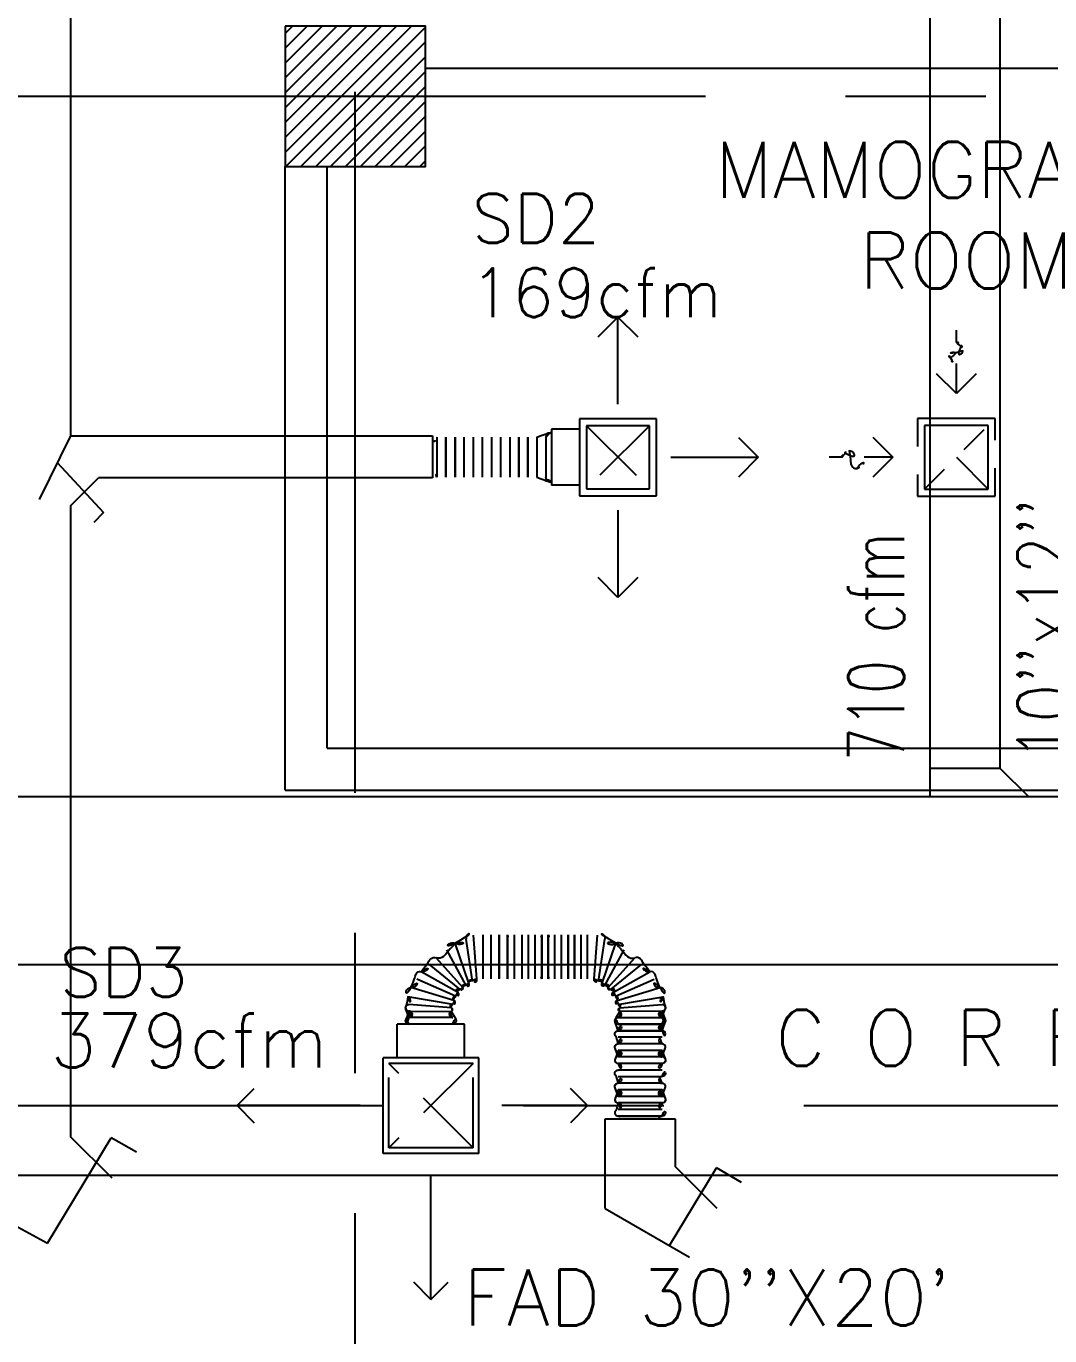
# Model space of a CAD drawing. Extents: x 417866230.2 to 417866327.8, y 43498045.5 to 43498135.4.
# Drawn here: x 417866255.023 to 417866258.674, y 43498110.301 to 43498114.972 of the extents above; entities that cross this region are included whole.
import ezdxf
from ezdxf.enums import TextEntityAlignment as Align

# ---------------------------------------------------------------- set-up
doc = ezdxf.new("R2010")
doc.units = 0
doc.header["$MEASUREMENT"] = 0
doc.linetypes.add('CENTERX2', pattern=[4, 2.5, -0.5, 0.5, -0.5])
doc.linetypes.add('HIDDEN', pattern=[0.375, 0.25, -0.125])
doc.layers.get('0').update_dxf_attribs({"linetype": 'CONTINUOUS'})
for name, color, linetype in [('AXES', 11, 'CENTERX2'), ('COL', 9, 'CONTINUOUS'), ('DUCT', 6, 'CONTINUOUS'), ('EXDUCT', 10, 'CONTINUOUS'), ('HAT', 12, 'CONTINUOUS'), ('M-AC-FLEX', 3, 'CONTINUOUS'), ('M-EGU.', 2, 'CONTINUOUS'), ('RM-NAME', 9, 'CONTINUOUS'), ('SCD', 2, 'CONTINUOUS'), ('WALL', 4, 'CONTINUOUS')]:
    doc.layers.add(name, color=color, linetype=linetype)
doc.styles.add('ROMANS', font='ROMANS.shx', dxfattribs={"width": 0.6})

# ---------------------------------------------------------------- blocks, each defined once
blk = doc.blocks.new('RM1')
at = {"layer": 'RM-NAME', "style": 'ROMANS'}
for tag, p in [('ROOMNAME1', (0, 323.8)), ('ROOMNAME2', (0, 0))]:
    blk.add_attdef(tag, text='', height=200, dxfattribs=at).set_placement(p, align=Align.MIDDLE)
blk = doc.blocks.new('*X87')
at = {"color": 0}
for p, q in [((38539.2, 62351), (38989.2, 62801)), ((38539.2, 62404.1), (38936.1, 62801)), ((38539.2, 62457.1), (38883.1, 62801)), ((38539.2, 62510.1), (38830.1, 62801)), ((38539.2, 62563.2), (38777, 62801)), ((38539.2, 62616.2), (38724, 62801)), ((38539.2, 62669.2), (38671, 62801)), ((38539.2, 62722.3), (38617.9, 62801)), ((38539.2, 62775.3), (38564.9, 62801)), ((38542.2, 62301), (39039.2, 62798)), ((38595.2, 62301), (39039.2, 62745)), ((38648.3, 62301), (39039.2, 62691.9)), ((38701.3, 62301), (39039.2, 62638.9)), ((38754.3, 62301), (39039.2, 62585.9)), ((38807.4, 62301), (39039.2, 62532.8)), ((38860.4, 62301), (39039.2, 62479.8)), ((38913.4, 62301), (39039.2, 62426.8)), ((38966.5, 62301), (39039.2, 62373.7)), ((39019.5, 62301), (39039.2, 62320.7))]:
    blk.add_line(p, q, dxfattribs=at)
blk = doc.blocks.new('COL50')
at = {"layer": 'COL'}
blk.add_lwpolyline([(-250, 250), (-250, -250), (250, -250), (250, 250)], close=True, dxfattribs=at)
blk = doc.blocks.new('9RCD')
at = {"color": 2}
blk.add_line((0, 407), (0, 450), dxfattribs=at)
at = {"layer": 'M-EGU.'}
for p, q in [((0, 225), (0, 331.9)), ((0, 225), (-70.7, 295.7)), ((70.7, 295.7), (0, 225)), ((112.5, 112.5), (-112.5, 112.5)), ((-112.5, 112.5), (-112.5, -112.5)), ((112.5, -112.5), (112.5, 112.5)), ((-295.7, 70.7), (-225, 0)), ((-225, 0), (-326.1, 0)), ((-225, 0), (-295.7, -70.7)), ((-112.5, -112.5), (112.5, -112.5))]:
    blk.add_line(p, q, dxfattribs=at)
at = {"layer": 'M-EGU.', "linetype": 'HIDDEN'}
for p, q in [((137.5, 137.5), (-137.5, 137.5)), ((-137.5, 137.5), (-137.5, -137.5)), ((-112.5, -112.5), (112.5, 112.5)), ((137.5, -137.5), (137.5, 137.5)), ((-137.5, -137.5), (137.5, -137.5))]:
    blk.add_line(p, q, dxfattribs=at)
at = {"layer": 'M-EGU.', "color": 2}
blk.add_line((-405.7, 0), (-450, 0), dxfattribs=at)
blk.add_lwpolyline([(0, 407, -0.187862), (18.4, 395.6, -0.202645), (23.4, 376.1, -0.616915), (-1.7, 368, 0.668708), (-25.3, 358.4, 0.194285), (-18.2, 340.4, 0.186051), (0, 331.9)], format="xyb", dxfattribs=at)
at = {"layer": 'M-EGU.'}
blk.add_lwpolyline([(-405.7, 0, -0.1324), (-394.5, 16.1, -0.15664), (-379.1, 22.4, -0.736612), (-366.5, -9, 0.774232), (-352.6, -39.4, 0.203349), (-331.5, -25.7, 0.193808), (-326.1, 0)], format="xyb", dxfattribs=at)

msp = doc.modelspace()

# ---------------------------------------------------------------- linework, layer by layer
at = {"layer": 'AXES'}
for p, q in [((417866256.1969, 43498056.2378), (417866256.1969, 43498134.7153)), ((417866230.9454, 43498114.7221), (417866300.0369, 43498114.7221)), ((417866241.7969, 43498111.1221), (417866300.0369, 43498111.1221))]:
    msp.add_line(p, q, dxfattribs=at)
at = {"layer": 'DUCT'}
for p, q in [((417866255.1819, 43498115.7526), (417866255.1819, 43498113.511)), ((417866255.1814, 43498113.511), (417866255.069, 43498113.2837)), ((417866255.1814, 43498113.511), (417866256.4718, 43498113.511)), ((417866256.4718, 43498113.511), (417866256.4718, 43498113.361)), ((417866255.1342, 43498113.4156), (417866255.2995, 43498113.2377)), ((417866255.1814, 43498113.261), (417866255.2814, 43498113.361)), ((417866256.4718, 43498113.361), (417866255.2814, 43498113.361)), ((417866255.1819, 43498113.2615), (417866255.1819, 43498111.0108)), ((417866255.2995, 43498113.2377), (417866255.2642, 43498113.2013)), ((417866257.0875, 43498110.7553), (417866257.0875, 43498111.0747)), ((417866257.0875, 43498111.0747), (417866257.3375, 43498111.0747)), ((417866257.3375, 43498111.0747), (417866257.3375, 43498110.9053)), ((417866255.0996, 43498110.6316), (417866255.3265, 43498111.0076)), ((417866255.3295, 43498110.8632), (417866255.1819, 43498111.0108)), ((417866255.4167, 43498110.9555), (417866255.3265, 43498111.0076)), ((417866257.3173, 43498110.6226), (417866257.4846, 43498110.8997)), ((417866257.4875, 43498110.7553), (417866257.3375, 43498110.9053)), ((417866257.5748, 43498110.8476), (417866257.4846, 43498110.8997)), ((417866259.5212, 43498110.8727), (417866252.0161, 43498110.8727)), ((417866254.6819, 43498110.857), (417866255.0996, 43498110.6316)), ((417866257.0875, 43498110.7553), (417866257.3886, 43498110.5815))]:
    msp.add_line(p, q, dxfattribs=at)
at = {"layer": 'EXDUCT', "linetype": 'Continuous'}
for p, q in [((417866258.2457, 43498119.0751), (417866258.2457, 43498112.225)), ((417866258.4957, 43498119.0751), (417866258.4957, 43498112.325)), ((417866258.2457, 43498112.325), (417866258.4957, 43498112.325)), ((417866258.4957, 43498112.325), (417866258.5978, 43498112.225)), ((417866251.3296, 43498112.225), (417866261.4971, 43498112.225)), ((417866251.3296, 43498111.625), (417866259.0189, 43498111.625))]:
    msp.add_line(p, q, dxfattribs=at)
at = {"layer": 'M-AC-FLEX', "color": 11}
for p, q in [((417866256.488, 43498113.5063), (417866256.488, 43498113.3632)), ((417866256.488, 43498113.5063), (417866256.488, 43498113.3632)), ((417866256.52, 43498113.5063), (417866256.52, 43498113.3632)), ((417866256.52, 43498113.5063), (417866256.52, 43498113.3632)), ((417866256.52, 43498113.363), (417866256.52, 43498113.506)), ((417866256.52, 43498113.363), (417866256.52, 43498113.506)), ((417866256.5526, 43498113.5063), (417866256.5526, 43498113.3632)), ((417866256.5526, 43498113.5063), (417866256.5526, 43498113.3632)), ((417866256.5526, 43498113.363), (417866256.5526, 43498113.506)), ((417866256.5526, 43498113.363), (417866256.5526, 43498113.506)), ((417866256.5846, 43498113.5063), (417866256.5846, 43498113.3632)), ((417866256.5846, 43498113.5063), (417866256.5846, 43498113.3632)), ((417866256.6172, 43498113.5063), (417866256.6172, 43498113.3632)), ((417866256.6172, 43498113.5063), (417866256.6172, 43498113.3632)), ((417866256.6498, 43498113.5063), (417866256.6498, 43498113.3632)), ((417866256.6498, 43498113.5063), (417866256.6498, 43498113.3632)), ((417866256.6824, 43498113.5063), (417866256.6824, 43498113.3632)), ((417866256.6824, 43498113.5063), (417866256.6824, 43498113.3632)), ((417866256.715, 43498113.5063), (417866256.715, 43498113.3632)), ((417866256.715, 43498113.5063), (417866256.715, 43498113.3632)), ((417866256.7475, 43498113.5063), (417866256.7475, 43498113.3632)), ((417866256.7475, 43498113.5063), (417866256.7475, 43498113.3632)), ((417866256.7796, 43498113.5063), (417866256.7796, 43498113.3632)), ((417866256.7796, 43498113.5063), (417866256.7796, 43498113.3632)), ((417866256.7796, 43498113.363), (417866256.7796, 43498113.506)), ((417866256.7796, 43498113.363), (417866256.7796, 43498113.506)), ((417866256.8121, 43498113.5063), (417866256.8121, 43498113.3632)), ((417866256.8121, 43498113.5063), (417866256.8121, 43498113.3632)), ((417866256.8121, 43498113.363), (417866256.8121, 43498113.506)), ((417866256.8121, 43498113.363), (417866256.8121, 43498113.506)), ((417866256.8442, 43498113.5063), (417866256.8442, 43498113.3632)), ((417866256.8442, 43498113.5063), (417866256.8442, 43498113.3632)), ((417866256.8768, 43498113.5063), (417866256.8768, 43498113.3632)), ((417866256.8768, 43498113.5063), (417866256.8768, 43498113.3632)), ((417866256.6017, 43498111.5589), (417866256.5533, 43498111.7015)), ((417866256.6145, 43498111.5661), (417866256.5925, 43498111.716)), ((417866256.6301, 43498111.5738), (417866256.6181, 43498111.73)), ((417866256.6535, 43498111.5738), (417866256.6535, 43498111.7308)), ((417866256.682, 43498111.5738), (417866256.682, 43498111.7308)), ((417866256.7102, 43498111.731), (417866256.7102, 43498111.574)), ((417866256.7102, 43498111.731), (417866256.7102, 43498111.574)), ((417866256.7102, 43498111.5738), (417866256.7102, 43498111.7308)), ((417866256.7102, 43498111.5738), (417866256.7102, 43498111.7308)), ((417866256.7102, 43498111.5738), (417866256.7102, 43498111.7308)), ((417866256.7393, 43498111.731), (417866256.7393, 43498111.574)), ((417866256.7393, 43498111.731), (417866256.7393, 43498111.574)), ((417866256.7393, 43498111.5738), (417866256.7393, 43498111.7308)), ((417866256.7393, 43498111.5738), (417866256.7393, 43498111.7308)), ((417866256.765, 43498111.5738), (417866256.765, 43498111.7308)), ((417866256.765, 43498111.5738), (417866256.765, 43498111.7308)), ((417866256.7918, 43498111.5738), (417866256.7918, 43498111.7308)), ((417866256.7918, 43498111.5738), (417866256.7918, 43498111.7308)), ((417866256.8152, 43498111.5738), (417866256.8152, 43498111.7308)), ((417866256.8152, 43498111.5738), (417866256.8152, 43498111.7308)), ((417866256.8387, 43498111.5738), (417866256.8387, 43498111.7308)), ((417866256.8387, 43498111.5738), (417866256.8387, 43498111.7308)), ((417866256.8622, 43498111.731), (417866256.8622, 43498111.574)), ((417866256.8622, 43498111.731), (417866256.8622, 43498111.574)), ((417866256.8622, 43498111.5738), (417866256.8622, 43498111.7308)), ((417866256.8622, 43498111.5738), (417866256.8622, 43498111.7308)), ((417866256.8852, 43498111.731), (417866256.8852, 43498111.574)), ((417866256.8852, 43498111.731), (417866256.8852, 43498111.574)), ((417866256.8852, 43498111.5738), (417866256.8852, 43498111.7308)), ((417866256.8852, 43498111.5738), (417866256.8852, 43498111.7308)), ((417866256.9087, 43498111.5738), (417866256.9087, 43498111.7308)), ((417866256.9087, 43498111.5738), (417866256.9087, 43498111.7308)), ((417866256.9321, 43498111.5738), (417866256.9321, 43498111.7308)), ((417866256.9321, 43498111.5738), (417866256.9321, 43498111.7308)), ((417866256.9556, 43498111.731), (417866256.9556, 43498111.574)), ((417866256.9556, 43498111.5738), (417866256.9556, 43498111.7308)), ((417866256.9787, 43498111.731), (417866256.9787, 43498111.574)), ((417866256.9787, 43498111.5738), (417866256.9787, 43498111.7308)), ((417866257.0021, 43498111.5738), (417866257.0021, 43498111.7308)), ((417866257.0256, 43498111.5738), (417866257.0256, 43498111.7308)), ((417866257.0491, 43498111.5738), (417866257.061, 43498111.73)), ((417866257.0646, 43498111.5661), (417866257.0866, 43498111.716)), ((417866257.0774, 43498111.5589), (417866257.1258, 43498111.7015)), ((417866256.5806, 43498111.5428), (417866256.4856, 43498111.6486)), ((417866256.5924, 43498111.5509), (417866256.523, 43498111.6773)), ((417866257.0868, 43498111.5509), (417866257.1561, 43498111.6773)), ((417866257.0985, 43498111.5428), (417866257.1935, 43498111.6486)), ((417866256.5611, 43498111.5272), (417866256.4315, 43498111.5993)), ((417866256.5694, 43498111.537), (417866256.4615, 43498111.6251)), ((417866257.1097, 43498111.537), (417866257.2176, 43498111.6251)), ((417866257.118, 43498111.5272), (417866257.2476, 43498111.5993)), ((417866256.5539, 43498111.512), (417866256.4161, 43498111.5727)), ((417866257.1252, 43498111.512), (417866257.2631, 43498111.5727)), ((417866256.5455, 43498111.4828), (417866256.3842, 43498111.5098)), ((417866256.5486, 43498111.4974), (417866256.3955, 43498111.5432)), ((417866257.1306, 43498111.4974), (417866257.2836, 43498111.5432)), ((417866257.1336, 43498111.4828), (417866257.2949, 43498111.5098)), ((417866256.5406, 43498111.4704), (417866256.3881, 43498111.4829)), ((417866256.3881, 43498111.4594), (417866256.5385, 43498111.4573)), ((417866257.1386, 43498111.4704), (417866257.291, 43498111.4829)), ((417866257.291, 43498111.4594), (417866257.1406, 43498111.4573)), ((417866256.5451, 43498111.4359), (417866256.3881, 43498111.4359)), ((417866257.134, 43498111.4359), (417866257.291, 43498111.4359)), ((417866257.134, 43498111.4125), (417866257.291, 43498111.4125)), ((417866257.291, 43498111.4125), (417866257.134, 43498111.4125)), ((417866257.291, 43498111.389), (417866257.134, 43498111.389)), ((417866257.134, 43498111.389), (417866257.291, 43498111.389)), ((417866257.2912, 43498111.366), (417866257.1342, 43498111.366)), ((417866257.2912, 43498111.3425), (417866257.1342, 43498111.3425)), ((417866257.2912, 43498111.319), (417866257.1342, 43498111.319)), ((417866257.2912, 43498111.319), (417866257.1342, 43498111.319)), ((417866257.2912, 43498111.319), (417866257.1342, 43498111.319)), ((417866257.2912, 43498111.319), (417866257.1342, 43498111.319)), ((417866257.2912, 43498111.319), (417866257.1342, 43498111.319)), ((417866257.2912, 43498111.319), (417866257.1342, 43498111.319)), ((417866257.2912, 43498111.319), (417866257.1342, 43498111.319)), ((417866257.2912, 43498111.319), (417866257.1342, 43498111.319)), ((417866257.2912, 43498111.2956), (417866257.1342, 43498111.2956)), ((417866257.2912, 43498111.2956), (417866257.1342, 43498111.2956)), ((417866257.2912, 43498111.2956), (417866257.1342, 43498111.2956)), ((417866257.2912, 43498111.2956), (417866257.1342, 43498111.2956)), ((417866257.2912, 43498111.2956), (417866257.1342, 43498111.2956)), ((417866257.2912, 43498111.2956), (417866257.1342, 43498111.2956)), ((417866257.2912, 43498111.2956), (417866257.1342, 43498111.2956)), ((417866257.2912, 43498111.2956), (417866257.1342, 43498111.2956)), ((417866257.2912, 43498111.2721), (417866257.1342, 43498111.2721)), ((417866257.134, 43498111.2256), (417866257.291, 43498111.2256)), ((417866257.2912, 43498111.2487), (417866257.1342, 43498111.2487)), ((417866257.2912, 43498111.2017), (417866257.1342, 43498111.2017)), ((417866257.2912, 43498111.1783), (417866257.1342, 43498111.1783)), ((417866257.2912, 43498111.1783), (417866257.1342, 43498111.1783)), ((417866257.2912, 43498111.1783), (417866257.1342, 43498111.1783)), ((417866257.2912, 43498111.1783), (417866257.1342, 43498111.1783)), ((417866257.2912, 43498111.1783), (417866257.1342, 43498111.1783)), ((417866257.2912, 43498111.1783), (417866257.1342, 43498111.1783)), ((417866257.2912, 43498111.1783), (417866257.1342, 43498111.1783)), ((417866257.2912, 43498111.1783), (417866257.1342, 43498111.1783)), ((417866257.2912, 43498111.1548), (417866257.1342, 43498111.1548)), ((417866257.2912, 43498111.1548), (417866257.1342, 43498111.1548)), ((417866257.2912, 43498111.1548), (417866257.1342, 43498111.1548)), ((417866257.2912, 43498111.1548), (417866257.1342, 43498111.1548)), ((417866257.2912, 43498111.1548), (417866257.1342, 43498111.1548)), ((417866257.2912, 43498111.1548), (417866257.1342, 43498111.1548)), ((417866257.2912, 43498111.1548), (417866257.1342, 43498111.1548)), ((417866257.2912, 43498111.1548), (417866257.1342, 43498111.1548)), ((417866257.2912, 43498111.1313), (417866257.1342, 43498111.1313)), ((417866257.291, 43498111.0848), (417866257.134, 43498111.0848)), ((417866257.134, 43498111.0848), (417866257.291, 43498111.0848)), ((417866257.2912, 43498111.1079), (417866257.1342, 43498111.1079))]:
    msp.add_line(p, q, dxfattribs=at)
at = {"layer": 'M-AC-FLEX'}
for points in [[(417866256.52, 43498113.5057, -0.00451), (417866256.52, 43498113.506, 1.018005), (417866256.488, 43498113.506)], [(417866256.488, 43498113.5057, 0.00451), (417866256.488, 43498113.506, -1.018005), (417866256.52, 43498113.506)], [(417866256.5526, 43498113.5057, 0.00451), (417866256.5526, 43498113.506, -1.018005), (417866256.5846, 43498113.506)], [(417866256.5846, 43498113.5057, -0.00451), (417866256.5846, 43498113.506, 1.018005), (417866256.5526, 43498113.506)], [(417866256.5846, 43498113.5063, 1), (417866256.6172, 43498113.5063, -1), (417866256.6498, 43498113.5063)], [(417866256.6498, 43498113.5063, 1), (417866256.6172, 43498113.5063)], [(417866256.6172, 43498113.5063, -1), (417866256.6498, 43498113.5063)], [(417866256.6824, 43498113.5063, -1), (417866256.6498, 43498113.5063, 1), (417866256.6172, 43498113.5063)], [(417866256.6498, 43498113.5063, 1), (417866256.6824, 43498113.5063, -1), (417866256.715, 43498113.5063)], [(417866256.6824, 43498113.5063, -1), (417866256.715, 43498113.5063)], [(417866256.7475, 43498113.5063, -1), (417866256.715, 43498113.5063, 1), (417866256.6824, 43498113.5063)], [(417866256.715, 43498113.5063, 1), (417866256.6824, 43498113.5063)], [(417866256.7796, 43498113.5057, -0.00451), (417866256.7796, 43498113.506, 1.018005), (417866256.7475, 43498113.506)], [(417866256.7475, 43498113.5057, 0.00451), (417866256.7475, 43498113.506, -1.018005), (417866256.7796, 43498113.506)], [(417866256.8121, 43498113.5057, 0.00451), (417866256.8121, 43498113.506, -1.018005), (417866256.8442, 43498113.506)], [(417866256.8442, 43498113.5057, -0.00451), (417866256.8442, 43498113.506, 1.018005), (417866256.8121, 43498113.506)], [(417866256.8442, 43498113.5063, 1), (417866256.8768, 43498113.5063, -0.474677), (417866256.8963, 43498113.5223, -0.474677)], [(417866256.8963, 43498113.5223, 0.474677), (417866256.8768, 43498113.5063)], [(417866256.8768, 43498113.5063, -0.474677), (417866256.8963, 43498113.5223, -0.474677)], [(417866256.4718, 43498113.49, 0.412131), (417866256.488, 43498113.5063)], [(417866256.5526, 43498113.5063, -1), (417866256.52, 43498113.5063, 0.004383), (417866256.52, 43498113.5066, 0.004383)], [(417866256.52, 43498113.5063, 1), (417866256.5526, 43498113.5063)], [(417866256.5526, 43498113.5063, -1), (417866256.52, 43498113.5063)], [(417866256.6172, 43498113.5063, -1), (417866256.5846, 43498113.5063)], [(417866256.6498, 43498113.5063, 1), (417866256.6824, 43498113.5063)], [(417866256.6824, 43498113.5063, -1), (417866256.6498, 43498113.5063)], [(417866256.715, 43498113.5063, 1), (417866256.7475, 43498113.5063)], [(417866256.7796, 43498113.5063, 1), (417866256.8121, 43498113.5063, -0.004383), (417866256.8121, 43498113.5066, -0.004383)], [(417866256.8121, 43498113.5063, -1), (417866256.7796, 43498113.5063)], [(417866256.7796, 43498113.5063, 1), (417866256.8121, 43498113.5063)], [(417866256.8768, 43498113.5063, -1), (417866256.8442, 43498113.5063)], [(417866256.488, 43498113.3632, 0.412131), (417866256.4718, 43498113.3795, 0.412131)], [(417866256.5526, 43498113.3631, 1), (417866256.52, 43498113.3631, -0.004383), (417866256.52, 43498113.3628, -0.004383)], [(417866256.5846, 43498113.3632, -1), (417866256.6172, 43498113.3632, 1), (417866256.6498, 43498113.3632)], [(417866256.6824, 43498113.3632, 1), (417866256.6498, 43498113.3632, -1), (417866256.6172, 43498113.3632)], [(417866256.6498, 43498113.3632, -1), (417866256.6824, 43498113.3632, 1), (417866256.715, 43498113.3632)], [(417866256.7475, 43498113.3632, 1), (417866256.715, 43498113.3632, -1), (417866256.6824, 43498113.3632)], [(417866256.7796, 43498113.3631, -1), (417866256.8121, 43498113.3631, 0.004383), (417866256.8122, 43498113.3628, 0.004383)], [(417866256.8442, 43498113.3632, -1), (417866256.8768, 43498113.3632, 0.474677), (417866256.8963, 43498113.3473, 0.474677)], [(417866256.488, 43498113.3632, -0.00451), (417866256.488, 43498113.363, 0.008922), (417866256.488, 43498113.3624)], [(417866256.52, 43498113.3632, -0.999838), (417866256.488, 43498113.3627)], [(417866256.488, 43498113.3632, 0.999838), (417866256.52, 43498113.3627)], [(417866256.488, 43498113.3632, 0.999838), (417866256.52, 43498113.3627)], [(417866256.52, 43498113.3632, -0.999838), (417866256.488, 43498113.3627)], [(417866256.488, 43498113.3627, -0.004461), (417866256.488, 43498113.363)], [(417866256.488, 43498113.3627, -0.004461), (417866256.488, 43498113.363)], [(417866256.488, 43498113.363, 0.008922), (417866256.488, 43498113.3624)], [(417866256.52, 43498113.3632, 0.00451), (417866256.52, 43498113.363, -0.008922), (417866256.52, 43498113.3624)], [(417866256.52, 43498113.3627, 0.004461), (417866256.52, 43498113.363)], [(417866256.52, 43498113.363, -0.008922), (417866256.52, 43498113.3624)], [(417866256.52, 43498113.3627, 0.004461), (417866256.52, 43498113.363)], [(417866256.5846, 43498113.3632, -0.999838), (417866256.5526, 43498113.3627)], [(417866256.5526, 43498113.3632, -0.00451), (417866256.5526, 43498113.363, 0.008922), (417866256.5526, 43498113.3624)], [(417866256.5846, 43498113.3632, -0.999838), (417866256.5526, 43498113.3627)], [(417866256.5526, 43498113.3632, 0.999838), (417866256.5846, 43498113.3627)], [(417866256.5526, 43498113.3627, -0.004461), (417866256.5526, 43498113.363)], [(417866256.5526, 43498113.363, 0.008922), (417866256.5526, 43498113.3624)], [(417866256.5526, 43498113.3627, -0.004461), (417866256.5526, 43498113.363)], [(417866256.5846, 43498113.3632, 0.00451), (417866256.5846, 43498113.363, -0.008922), (417866256.5846, 43498113.3624)], [(417866256.5846, 43498113.3627, 0.004461), (417866256.5846, 43498113.363)], [(417866256.5846, 43498113.3627, 0.004461), (417866256.5846, 43498113.363)], [(417866256.5846, 43498113.363, -0.008922), (417866256.5846, 43498113.3624)], [(417866256.7475, 43498113.3632, -0.00451), (417866256.7475, 43498113.363, 0.008922), (417866256.7475, 43498113.3624)], [(417866256.7475, 43498113.3632, 0.999838), (417866256.7796, 43498113.3627)], [(417866256.7475, 43498113.3632, 0.999838), (417866256.7796, 43498113.3627)], [(417866256.7796, 43498113.3632, -0.999838), (417866256.7475, 43498113.3627)], [(417866256.7475, 43498113.3627, -0.004461), (417866256.7475, 43498113.363)], [(417866256.7475, 43498113.3627, -0.004461), (417866256.7475, 43498113.363)], [(417866256.7475, 43498113.363, 0.008922), (417866256.7475, 43498113.3624)], [(417866256.7796, 43498113.3632, 0.00451), (417866256.7796, 43498113.363, -0.008922), (417866256.7796, 43498113.3624)], [(417866256.7796, 43498113.3627, 0.004461), (417866256.7796, 43498113.363)], [(417866256.7796, 43498113.363, -0.008922), (417866256.7796, 43498113.3624)], [(417866256.7796, 43498113.3627, 0.004461), (417866256.7796, 43498113.363)], [(417866256.8121, 43498113.3632, 0.999838), (417866256.8442, 43498113.3627)], [(417866256.8442, 43498113.3632, -0.999838), (417866256.8121, 43498113.3627)], [(417866256.8121, 43498113.3632, -0.00451), (417866256.8121, 43498113.363, 0.008922), (417866256.8121, 43498113.3624)], [(417866256.8442, 43498113.3632, -0.999838), (417866256.8121, 43498113.3627)], [(417866256.8121, 43498113.3632, 0.999838), (417866256.8442, 43498113.3627)], [(417866256.8121, 43498113.3627, -0.004461), (417866256.8121, 43498113.363)], [(417866256.8121, 43498113.363, 0.008922), (417866256.8121, 43498113.3624)], [(417866256.8121, 43498113.3627, -0.004461), (417866256.8121, 43498113.363)], [(417866256.8442, 43498113.3632, 0.00451), (417866256.8442, 43498113.363, -0.008922), (417866256.8442, 43498113.3624)], [(417866256.8442, 43498113.3627, 0.004461), (417866256.8442, 43498113.363)], [(417866256.8442, 43498113.3627, 0.004461), (417866256.8442, 43498113.363)], [(417866256.8442, 43498113.363, -0.008922), (417866256.8442, 43498113.3624)], [(417866256.8963, 43498113.3473, -0.474677), (417866256.8768, 43498113.3632)], [(417866256.6181, 43498111.73, 0.661578), (417866256.6535, 43498111.7308, -0.825107), (417866256.682, 43498111.7308)], [(417866256.7102, 43498111.7308, -0.830724), (417866256.682, 43498111.7308, 0.825107), (417866256.6535, 43498111.7308)], [(417866256.7393, 43498111.7308, 0.791382), (417866256.7102, 43498111.7312)], [(417866256.7102, 43498111.7308, -0.791382), (417866256.7393, 43498111.7312)], [(417866256.7102, 43498111.7308, -0.791382), (417866256.7393, 43498111.7312)], [(417866256.7393, 43498111.7308, 0.791382), (417866256.7102, 43498111.7312)], [(417866256.7393, 43498111.7308, 0.913932), (417866256.765, 43498111.7308, -0.876112), (417866256.7918, 43498111.7308)], [(417866256.7918, 43498111.7308, 0.876127), (417866256.765, 43498111.7308)], [(417866256.7918, 43498111.7308, 1), (417866256.8152, 43498111.7308, -1), (417866256.8387, 43498111.7308)], [(417866256.8622, 43498111.7308, -1), (417866256.8387, 43498111.7308, 1), (417866256.8152, 43498111.7308)], [(417866256.8622, 43498111.7308, -0.999838), (417866256.8852, 43498111.7312)], [(417866256.8852, 43498111.7308, 0.999838), (417866256.8622, 43498111.7312)], [(417866256.8852, 43498111.7308, 0.999838), (417866256.8622, 43498111.7312)], [(417866256.8622, 43498111.7308, -0.999838), (417866256.8852, 43498111.7312)], [(417866256.8852, 43498111.7308, 1), (417866256.9087, 43498111.7308, -1), (417866256.9321, 43498111.7308)], [(417866256.9556, 43498111.7308, -1), (417866256.9321, 43498111.7308, 1), (417866256.9087, 43498111.7308)], [(417866256.9787, 43498111.7308, 0.999838), (417866256.9556, 43498111.7312)], [(417866256.9556, 43498111.7308, -0.999838), (417866256.9787, 43498111.7312)], [(417866256.9787, 43498111.7308, 1), (417866257.0021, 43498111.7308, -1), (417866257.0256, 43498111.7308)], [(417866257.061, 43498111.73, -0.661578), (417866257.0256, 43498111.7308, 1), (417866257.0021, 43498111.7308)], [(417866256.5533, 43498111.7015, 0.604437), (417866256.523, 43498111.6773, -0.497993), (417866256.4856, 43498111.6486)], [(417866256.5532, 43498111.7019, 0.562442), (417866256.5925, 43498111.716, -0.803591), (417866256.6181, 43498111.73)], [(417866256.7102, 43498111.731, -0.008922), (417866256.7102, 43498111.7314)], [(417866256.7102, 43498111.7308, 0.00451), (417866256.7102, 43498111.731, -0.008922), (417866256.7102, 43498111.7314)], [(417866256.7102, 43498111.731, -0.008922), (417866256.7102, 43498111.7314)], [(417866256.7102, 43498111.7312, 0.004461), (417866256.7102, 43498111.731)], [(417866256.7102, 43498111.7312, 0.004461), (417866256.7102, 43498111.731)], [(417866256.7102, 43498111.7312, 0.004461), (417866256.7102, 43498111.731)], [(417866256.7393, 43498111.731, 0.008922), (417866256.7393, 43498111.7314)], [(417866256.7393, 43498111.7308, -0.00451), (417866256.7393, 43498111.731, 0.008922), (417866256.7393, 43498111.7314)], [(417866256.7393, 43498111.7312, -0.004461), (417866256.7393, 43498111.731)], [(417866256.7393, 43498111.7312, -0.004461), (417866256.7393, 43498111.731)], [(417866256.7393, 43498111.7308, 0.412332), (417866256.751, 43498111.7191, 0.412332)], [(417866256.8622, 43498111.7308, -0.412332), (417866256.8505, 43498111.7191, -0.412332)], [(417866256.8622, 43498111.731, -0.008922), (417866256.8622, 43498111.7314)], [(417866256.8622, 43498111.7308, 0.00451), (417866256.8622, 43498111.731, -0.008922), (417866256.8622, 43498111.7314)], [(417866256.8622, 43498111.7312, 0.004461), (417866256.8622, 43498111.731)], [(417866256.8622, 43498111.7312, 0.004461), (417866256.8622, 43498111.731)], [(417866256.8852, 43498111.7308, -0.00451), (417866256.8852, 43498111.731, 0.008922), (417866256.8852, 43498111.7314)], [(417866256.8852, 43498111.731, 0.008922), (417866256.8852, 43498111.7314)], [(417866256.8852, 43498111.7312, -0.004461), (417866256.8852, 43498111.731)], [(417866256.8852, 43498111.7312, -0.004461), (417866256.8852, 43498111.731)], [(417866256.8852, 43498111.7308, 0.412332), (417866256.8969, 43498111.7191, 0.412332)], [(417866256.9556, 43498111.7308, 0.00451), (417866256.9556, 43498111.731, -0.008922), (417866256.9556, 43498111.7314)], [(417866256.9556, 43498111.7312, 0.004461), (417866256.9556, 43498111.731)], [(417866256.9787, 43498111.731, 0.008922), (417866256.9787, 43498111.7314)], [(417866256.9787, 43498111.7312, -0.004461), (417866256.9787, 43498111.731)], [(417866257.1259, 43498111.7019, -0.562442), (417866257.0866, 43498111.716, 0.803591), (417866257.061, 43498111.73)], [(417866257.1258, 43498111.7015, -0.604437), (417866257.1561, 43498111.6773, 0.497993), (417866257.1935, 43498111.6486)], [(417866256.3955, 43498111.5432, 0.652763), (417866256.4161, 43498111.5727, -0.764077), (417866256.4315, 43498111.5993, 0.428567), (417866256.4615, 43498111.6251, -0.696093), (417866256.4856, 43498111.6486)], [(417866257.2836, 43498111.5432, -0.652763), (417866257.2631, 43498111.5727, 0.764077), (417866257.2476, 43498111.5993, -0.428567), (417866257.2176, 43498111.6251, 0.696093), (417866257.1935, 43498111.6486)], [(417866256.6017, 43498111.5589, -1.125229), (417866256.5924, 43498111.5509, 1.12511), (417866256.5813, 43498111.5415, 0.893954)], [(417866256.6301, 43498111.5741, -0.879519), (417866256.6145, 43498111.5661, 1.034976), (417866256.6017, 43498111.5589)], [(417866256.6535, 43498111.5738, 0.987495), (417866256.6301, 43498111.5741, 0.606794)], [(417866256.7102, 43498111.5738, 0.830724), (417866256.682, 43498111.5738, -0.825107), (417866256.6535, 43498111.5738)], [(417866256.6535, 43498111.5738, 0.825107), (417866256.682, 43498111.5738)], [(417866256.682, 43498111.5738, -0.830724), (417866256.7102, 43498111.5738)], [(417866256.7393, 43498111.5742, 0.00451), (417866256.7393, 43498111.574, -0.805687), (417866256.7102, 43498111.574)], [(417866256.7102, 43498111.5742, -0.00451), (417866256.7102, 43498111.574, 0.805687), (417866256.7393, 43498111.574)], [(417866256.7393, 43498111.5738, -0.412332), (417866256.751, 43498111.5855, -0.412332)], [(417866256.765, 43498111.5738, 0.913932), (417866256.7393, 43498111.5738)], [(417866256.7393, 43498111.5738, -0.913932), (417866256.765, 43498111.5738, 0.876112), (417866256.7918, 43498111.5738)], [(417866256.765, 43498111.5738, 0.876112), (417866256.7918, 43498111.5738)], [(417866256.7918, 43498111.5738, -0.876127), (417866256.765, 43498111.5738)], [(417866256.7918, 43498111.5738, -0.876112), (417866256.765, 43498111.5738)], [(417866256.8152, 43498111.5738, 1), (417866256.7918, 43498111.5738)], [(417866256.7918, 43498111.5738, -1), (417866256.8152, 43498111.5738, 1), (417866256.8387, 43498111.5738)], [(417866256.8622, 43498111.5738, 1), (417866256.8387, 43498111.5738, -1), (417866256.8152, 43498111.5738)], [(417866256.8387, 43498111.5738, -1), (417866256.8152, 43498111.5738)], [(417866256.8152, 43498111.5738, 1), (417866256.8387, 43498111.5738)], [(417866256.8387, 43498111.5738, -1), (417866256.8622, 43498111.5738)], [(417866256.8622, 43498111.5738, 0.412332), (417866256.8505, 43498111.5855, 0.412332)], [(417866256.8622, 43498111.5742, -0.00451), (417866256.8622, 43498111.574, 1.018005), (417866256.8852, 43498111.574)], [(417866256.8852, 43498111.5742, 0.00451), (417866256.8852, 43498111.574, -1.018005), (417866256.8622, 43498111.574)], [(417866256.9087, 43498111.5738, 1), (417866256.8852, 43498111.5738)], [(417866256.8852, 43498111.5738, -1), (417866256.9087, 43498111.5738, 1), (417866256.9321, 43498111.5738)], [(417866256.8852, 43498111.5738, -0.412332), (417866256.8969, 43498111.5855, -0.412332)], [(417866256.9556, 43498111.5738, 1), (417866256.9321, 43498111.5738, -1), (417866256.9087, 43498111.5738)], [(417866256.9087, 43498111.5738, 1), (417866256.9321, 43498111.5738)], [(417866256.9321, 43498111.5738, -1), (417866256.9087, 43498111.5738)], [(417866256.9321, 43498111.5738, -1), (417866256.9556, 43498111.5738)], [(417866256.9787, 43498111.5742, 0.00451), (417866256.9787, 43498111.574, -1.018005), (417866256.9556, 43498111.574)], [(417866257.0021, 43498111.5738, 1), (417866256.9787, 43498111.5738)], [(417866256.9787, 43498111.5738, -1), (417866257.0021, 43498111.5738, 1), (417866257.0256, 43498111.5738)], [(417866257.0256, 43498111.5738, -1), (417866257.0021, 43498111.5738)], [(417866257.0256, 43498111.5738, -0.987495), (417866257.0491, 43498111.5741, -0.606794)], [(417866257.0491, 43498111.5741, 0.879519), (417866257.0646, 43498111.5661, -1.034976), (417866257.0774, 43498111.5589)], [(417866257.0774, 43498111.5589, 1.125229), (417866257.0868, 43498111.5509, -1.12511), (417866257.0978, 43498111.5415, -0.893954)], [(417866256.3845, 43498111.5098, -0.575939), (417866256.3881, 43498111.4829, 1), (417866256.3881, 43498111.4594)], [(417866256.3955, 43498111.5432, 0.665042), (417866256.3842, 43498111.5098)], [(417866256.5611, 43498111.5272, -0.850272), (417866256.557, 43498111.5114, 1.072461), (417866256.5502, 43498111.4965)], [(417866256.5813, 43498111.5415, -0.698197), (417866256.5694, 43498111.537, 1.180405), (417866256.5611, 43498111.5272)], [(417866257.0978, 43498111.5415, 0.698197), (417866257.1097, 43498111.537, -1.180405), (417866257.118, 43498111.5272)], [(417866257.118, 43498111.5272, 0.850272), (417866257.1221, 43498111.5114, -1.072461), (417866257.1289, 43498111.4965)], [(417866257.2836, 43498111.5432, -0.665042), (417866257.2949, 43498111.5098)], [(417866257.2946, 43498111.5098, 0.575939), (417866257.291, 43498111.4829, -1), (417866257.291, 43498111.4594)], [(417866256.3881, 43498111.4359, 1), (417866256.3881, 43498111.4594, -1), (417866256.3881, 43498111.4829)], [(417866256.3881, 43498111.4594, -1), (417866256.3881, 43498111.4359, 1), (417866256.3881, 43498111.4125)], [(417866256.5385, 43498111.4573, 0.736653), (417866256.5451, 43498111.4359, -1), (417866256.5451, 43498111.4125)], [(417866256.5502, 43498111.4965, -0.78893), (417866256.5448, 43498111.4828, 1.030272), (417866256.5406, 43498111.4704)], [(417866256.5406, 43498111.4704, -0.635837), (417866256.5385, 43498111.4573, -0.724161)], [(417866257.1406, 43498111.4573, -0.736653), (417866257.134, 43498111.4359, 1), (417866257.134, 43498111.4125)], [(417866257.1289, 43498111.4965, 0.78893), (417866257.1343, 43498111.4828, -1.030272), (417866257.1386, 43498111.4704)], [(417866257.1386, 43498111.4704, 0.635837), (417866257.1406, 43498111.4573, 0.724161)], [(417866257.291, 43498111.4359, -1), (417866257.291, 43498111.4594, 1), (417866257.291, 43498111.4829)], [(417866257.291, 43498111.4594, 1), (417866257.291, 43498111.4359, -1), (417866257.291, 43498111.4125)], [(417866256.3881, 43498111.4125, -1), (417866256.3881, 43498111.4359)], [(417866256.3881, 43498111.4359, 1), (417866256.3881, 43498111.4125)], [(417866256.388, 43498111.4125, -0.99768), (417866256.3881, 43498111.4359)], [(417866256.3881, 43498111.4359, 0.606794), (417866256.3977, 43498111.4544, 0.606794)], [(417866256.5451, 43498111.4359, -0.606794), (417866256.5355, 43498111.4544, -0.606794)], [(417866256.5451, 43498111.4125, 1), (417866256.5451, 43498111.4359)], [(417866256.5452, 43498111.4125, 0.99768), (417866256.5451, 43498111.4359)], [(417866257.134, 43498111.4125, -1), (417866257.134, 43498111.4359)], [(417866257.134, 43498111.389, 1), (417866257.134, 43498111.4125, -1), (417866257.134, 43498111.4359)], [(417866257.134, 43498111.4359, 0.606794), (417866257.1436, 43498111.4544, 0.606794)], [(417866257.291, 43498111.4359, -0.606794), (417866257.2814, 43498111.4544, -0.606794)], [(417866257.291, 43498111.389, -1), (417866257.291, 43498111.4125, 1), (417866257.291, 43498111.4359)], [(417866257.291, 43498111.4125, 1), (417866257.291, 43498111.389)], [(417866257.291, 43498111.4125, 1), (417866257.291, 43498111.4359)], [(417866257.291, 43498111.4359, -1), (417866257.291, 43498111.4125)], [(417866257.1342, 43498111.2956, 1), (417866257.1342, 43498111.319, -1), (417866257.1342, 43498111.3425, 1), (417866257.1342, 43498111.366, -1.018005), (417866257.1342, 43498111.389)], [(417866257.1336, 43498111.389, -0.004461), (417866257.1338, 43498111.389)], [(417866257.134, 43498111.389, 0.008756), (417866257.1336, 43498111.389, 0.008756)], [(417866257.2912, 43498111.2956, -1), (417866257.2912, 43498111.319, 1), (417866257.2912, 43498111.3425, -1), (417866257.2912, 43498111.366, 0.008922), (417866257.2916, 43498111.366, 0.008922)], [(417866257.291, 43498111.389, -0.999838), (417866257.2914, 43498111.366)], [(417866257.2914, 43498111.389, 0.004461), (417866257.2912, 43498111.389)], [(417866257.1342, 43498111.2956, 1), (417866257.1342, 43498111.319, -0.67797), (417866257.1261, 43498111.3393, -0.67797)], [(417866257.1342, 43498111.319, -1), (417866257.1342, 43498111.2956, 1), (417866257.1342, 43498111.2721, -1), (417866257.1342, 43498111.2487, 0.008923), (417866257.1338, 43498111.2487, 0.008923)], [(417866257.1342, 43498111.319, -1), (417866257.1342, 43498111.2956, 0.67797), (417866257.1261, 43498111.2753, 0.67797)], [(417866257.1342, 43498111.2956, 1), (417866257.1342, 43498111.319, -0.204245), (417866257.1257, 43498111.3226, -0.204245)], [(417866257.1257, 43498111.3226, 0.204245), (417866257.1342, 43498111.319)], [(417866257.1342, 43498111.2956, 1), (417866257.1342, 43498111.319, -0.204245), (417866257.1257, 43498111.3226, -0.204245)], [(417866257.1257, 43498111.3226, 0.204245), (417866257.1342, 43498111.319)], [(417866257.1342, 43498111.2956, 1), (417866257.1342, 43498111.319, -0.204245), (417866257.1257, 43498111.3226, -0.204245)], [(417866257.1342, 43498111.2956, 1), (417866257.1342, 43498111.319, -0.204245), (417866257.1257, 43498111.3226, -0.204245)], [(417866257.1342, 43498111.319, -1), (417866257.1342, 43498111.2956, 0.204245), (417866257.1257, 43498111.292, 0.204245)], [(417866257.1342, 43498111.319, -1), (417866257.1342, 43498111.2956, 0.204245), (417866257.1257, 43498111.292, 0.204245)], [(417866257.1342, 43498111.319, -1), (417866257.1342, 43498111.2956, 0.204245), (417866257.1257, 43498111.292, 0.204245)], [(417866257.1342, 43498111.319, -1), (417866257.1342, 43498111.2956, 0.204245), (417866257.1257, 43498111.292, 0.204245)], [(417866257.1342, 43498111.319, -1.001128), (417866257.1342, 43498111.2956)], [(417866257.1342, 43498111.2956, 1.001128), (417866257.1342, 43498111.319)], [(417866257.2912, 43498111.2956, -1), (417866257.2912, 43498111.319, 0.67797), (417866257.2993, 43498111.3393, 0.67797)], [(417866257.2912, 43498111.2956, -1), (417866257.2912, 43498111.319, 0.204245), (417866257.2997, 43498111.3226, 0.204245)], [(417866257.2912, 43498111.2956, -1), (417866257.2912, 43498111.319, 0.204245), (417866257.2997, 43498111.3226, 0.204245)], [(417866257.2912, 43498111.2956, -1), (417866257.2912, 43498111.319, 0.204245), (417866257.2997, 43498111.3226, 0.204245)], [(417866257.2912, 43498111.2956, -1), (417866257.2912, 43498111.319, 0.204245), (417866257.2997, 43498111.3226, 0.204245)], [(417866257.2912, 43498111.319, 1), (417866257.2912, 43498111.2956, -0.204245), (417866257.2997, 43498111.292, -0.204245)], [(417866257.2912, 43498111.319, 1.000797), (417866257.2912, 43498111.2956, -0.000001), (417866257.2912, 43498111.2956, -0.000001)], [(417866257.2912, 43498111.319, 1), (417866257.2912, 43498111.2956, -0.204245), (417866257.2997, 43498111.292, -0.204245)], [(417866257.2912, 43498111.319, 1), (417866257.2912, 43498111.2956, -1), (417866257.2912, 43498111.2721, 1), (417866257.2912, 43498111.2487, -0.008922), (417866257.2916, 43498111.2487, -0.008922)], [(417866257.2912, 43498111.319, 1), (417866257.2912, 43498111.2956, -0.204245), (417866257.2997, 43498111.292, -0.204245)], [(417866257.2912, 43498111.2956, -1.000797), (417866257.2912, 43498111.319, 0.000001), (417866257.2912, 43498111.319, 0.000001)], [(417866257.2912, 43498111.319, 1), (417866257.2912, 43498111.2956, -0.204245), (417866257.2997, 43498111.292, -0.204245)], [(417866257.2912, 43498111.319, 1), (417866257.2912, 43498111.2956, -0.67797), (417866257.2993, 43498111.2753, -0.67797)], [(417866257.2997, 43498111.3226, -0.204245), (417866257.2912, 43498111.319)], [(417866257.2997, 43498111.3226, -0.204245), (417866257.2912, 43498111.319)], [(417866257.1257, 43498111.292, -0.204245), (417866257.1342, 43498111.2956)], [(417866257.1257, 43498111.292, -0.204245), (417866257.1342, 43498111.2956)], [(417866257.2997, 43498111.292, 0.204245), (417866257.2912, 43498111.2956)], [(417866257.2997, 43498111.292, 0.204245), (417866257.2912, 43498111.2956)], [(417866257.1342, 43498111.1548, 1), (417866257.1342, 43498111.1783, -1), (417866257.1342, 43498111.2017, 0.983629), (417866257.1342, 43498111.2256, -1.018005), (417866257.1342, 43498111.2486)], [(417866257.2912, 43498111.1548, -1), (417866257.2912, 43498111.1783, 1), (417866257.2912, 43498111.2017, -1), (417866257.2912, 43498111.2252, 0.008922), (417866257.2916, 43498111.2252, 0.008922)], [(417866257.291, 43498111.2256, 0.999838), (417866257.2914, 43498111.2487)], [(417866257.2914, 43498111.2482, 0.004461), (417866257.2912, 43498111.2482)], [(417866257.2914, 43498111.2256, -0.004461), (417866257.2912, 43498111.2256)], [(417866257.1342, 43498111.1548, 1), (417866257.1342, 43498111.1783, -0.67797), (417866257.1261, 43498111.1985, -0.67797)], [(417866257.1342, 43498111.1783, -1), (417866257.1342, 43498111.1548, 1), (417866257.1342, 43498111.1313, -1), (417866257.1342, 43498111.1079, 1.018005), (417866257.1342, 43498111.0848)], [(417866257.1342, 43498111.1783, -1), (417866257.1342, 43498111.1548, 0.67797), (417866257.1261, 43498111.1346, 0.67797)], [(417866257.1342, 43498111.1548, 1), (417866257.1342, 43498111.1783, -0.204245), (417866257.1257, 43498111.1819, -0.204245)], [(417866257.1342, 43498111.1548, 1), (417866257.1342, 43498111.1783, -0.204245), (417866257.1257, 43498111.1819, -0.204245)], [(417866257.1342, 43498111.1548, 1), (417866257.1342, 43498111.1783, -0.204245), (417866257.1257, 43498111.1819, -0.204245)], [(417866257.1257, 43498111.1819, 0.204245), (417866257.1342, 43498111.1783)], [(417866257.1342, 43498111.1548, 1), (417866257.1342, 43498111.1783, -0.204245), (417866257.1257, 43498111.1819, -0.204245)], [(417866257.1257, 43498111.1819, 0.204245), (417866257.1342, 43498111.1783)], [(417866257.1342, 43498111.1783, -1), (417866257.1342, 43498111.1548, 0.204245), (417866257.1257, 43498111.1512, 0.204245)], [(417866257.1342, 43498111.1783, -1), (417866257.1342, 43498111.1548, 0.204245), (417866257.1257, 43498111.1512, 0.204245)], [(417866257.1342, 43498111.1783, -1), (417866257.1342, 43498111.1548, 0.204245), (417866257.1257, 43498111.1512, 0.204245)], [(417866257.1342, 43498111.1783, -1), (417866257.1342, 43498111.1548, 0.204245), (417866257.1257, 43498111.1512, 0.204245)], [(417866257.1342, 43498111.1548, 1.001128), (417866257.1342, 43498111.1783)], [(417866257.1342, 43498111.1783, -1.001128), (417866257.1342, 43498111.1548)], [(417866257.2912, 43498111.1548, -1), (417866257.2912, 43498111.1783, 0.67797), (417866257.2993, 43498111.1985, 0.67797)], [(417866257.2912, 43498111.1548, -1), (417866257.2912, 43498111.1783, 0.204245), (417866257.2997, 43498111.1819, 0.204245)], [(417866257.2912, 43498111.1548, -1), (417866257.2912, 43498111.1783, 0.204245), (417866257.2997, 43498111.1819, 0.204245)], [(417866257.2912, 43498111.1548, -1), (417866257.2912, 43498111.1783, 0.204245), (417866257.2997, 43498111.1819, 0.204245)], [(417866257.2912, 43498111.1548, -1), (417866257.2912, 43498111.1783, 0.204245), (417866257.2997, 43498111.1819, 0.204245)], [(417866257.2912, 43498111.1783, 1), (417866257.2912, 43498111.1548, -1), (417866257.2912, 43498111.1313, 1), (417866257.2912, 43498111.1079, -0.008922), (417866257.2916, 43498111.1079, -0.008922)], [(417866257.2912, 43498111.1783, 1), (417866257.2912, 43498111.1548, -0.204245), (417866257.2997, 43498111.1512, -0.204245)], [(417866257.2912, 43498111.1548, -1.000797), (417866257.2912, 43498111.1783, 0.000001), (417866257.2912, 43498111.1783, 0.000001)], [(417866257.2912, 43498111.1783, 1), (417866257.2912, 43498111.1548, -0.204245), (417866257.2997, 43498111.1512, -0.204245)], [(417866257.2912, 43498111.1783, 1), (417866257.2912, 43498111.1548, -0.67797), (417866257.2993, 43498111.1346, -0.67797)], [(417866257.2912, 43498111.1783, 1), (417866257.2912, 43498111.1548, -0.204245), (417866257.2997, 43498111.1512, -0.204245)], [(417866257.2912, 43498111.1783, 1.000797), (417866257.2912, 43498111.1548, -0.000001), (417866257.2912, 43498111.1548, -0.000001)], [(417866257.2912, 43498111.1783, 1), (417866257.2912, 43498111.1548, -0.204245), (417866257.2997, 43498111.1512, -0.204245)], [(417866257.2997, 43498111.1819, -0.204245), (417866257.2912, 43498111.1783)], [(417866257.2997, 43498111.1819, -0.204245), (417866257.2912, 43498111.1783)], [(417866257.1257, 43498111.1512, -0.204245), (417866257.1342, 43498111.1548)], [(417866257.1257, 43498111.1512, -0.204245), (417866257.1342, 43498111.1548)], [(417866257.2997, 43498111.1512, 0.204245), (417866257.2912, 43498111.1548)], [(417866257.2997, 43498111.1512, 0.204245), (417866257.2912, 43498111.1548)], [(417866257.1336, 43498111.0848, 0.004461), (417866257.1338, 43498111.0848)], [(417866257.134, 43498111.0848, -0.008756), (417866257.1336, 43498111.0848, -0.008756)], [(417866257.134, 43498111.0848, -0.373608), (417866257.1456, 43498111.0747, -0.373608)], [(417866257.2794, 43498111.0747, -0.373608), (417866257.291, 43498111.0848)], [(417866257.291, 43498111.0848, 0.373608), (417866257.2794, 43498111.0747, 0.373608)], [(417866257.291, 43498111.0848, 0.999838), (417866257.2914, 43498111.1079)], [(417866257.2914, 43498111.0848, -0.004461), (417866257.2912, 43498111.0848)]]:
    msp.add_lwpolyline(points, format="xyb", dxfattribs=at)
at = {"layer": 'M-EGU.'}
for p, q in [((417866257.0631, 43498113.8639), (417866257.1338, 43498113.9346)), ((417866257.1338, 43498113.9346), (417866257.2045, 43498113.8639)), ((417866257.1338, 43498113.6234), (417866257.1338, 43498113.9346)), ((417866256.9963, 43498113.5721), (417866256.9963, 43498113.2971)), ((417866257.2713, 43498113.5721), (417866256.9963, 43498113.5721)), ((417866257.2713, 43498113.2971), (417866257.2713, 43498113.5721)), ((417866256.8963, 43498113.5346), (417866256.8963, 43498113.3346)), ((417866256.9963, 43498113.5346), (417866256.8963, 43498113.5346)), ((417866257.5631, 43498113.5053), (417866257.6338, 43498113.4346)), ((417866257.3226, 43498113.4346), (417866257.6338, 43498113.4346)), ((417866257.6338, 43498113.4346), (417866257.5631, 43498113.3639)), ((417866256.9963, 43498113.3346), (417866256.8963, 43498113.3346)), ((417866256.9963, 43498113.2971), (417866257.2713, 43498113.2971)), ((417866257.1338, 43498113.2458), (417866257.1338, 43498112.9346)), ((417866257.1338, 43498112.9346), (417866257.0631, 43498113.0053)), ((417866257.2045, 43498113.0053), (417866257.1338, 43498112.9346)), ((417866256.3468, 43498111.2925), (417866256.3468, 43498111.4125)), ((417866256.5868, 43498111.4125), (417866256.3468, 43498111.4125)), ((417866256.5868, 43498111.2925), (417866256.5868, 43498111.4125)), ((417866256.6372, 43498111.2925), (417866256.2964, 43498111.2925)), ((417866256.2964, 43498110.9517), (417866256.2964, 43498111.2925)), ((417866256.6372, 43498110.9517), (417866256.6372, 43498111.2925)), ((417866255.7756, 43498111.1221), (417866255.8367, 43498111.1832)), ((417866257.025, 43498111.1221), (417866256.9639, 43498111.1832)), ((417866255.7756, 43498111.1221), (417866255.8367, 43498111.061)), ((417866256.2144, 43498111.1221), (417866255.7756, 43498111.1221)), ((417866257.025, 43498111.1221), (417866256.7192, 43498111.1221)), ((417866257.025, 43498111.1221), (417866256.9639, 43498111.061)), ((417866256.6372, 43498110.9517), (417866256.2964, 43498110.9517)), ((417866256.4668, 43498110.4309), (417866256.4668, 43498110.8697)), ((417866256.4668, 43498110.4309), (417866256.4057, 43498110.492)), ((417866256.4668, 43498110.4309), (417866256.5279, 43498110.492))]:
    msp.add_line(p, q, dxfattribs=at)
at = {"layer": 'M-EGU.', "linetype": 'HIDDEN'}
for p, q in [((417866257.0213, 43498113.5471), (417866257.0213, 43498113.3221)), ((417866257.2463, 43498113.5471), (417866257.0213, 43498113.3221)), ((417866257.0213, 43498113.5471), (417866257.2463, 43498113.3221)), ((417866257.2463, 43498113.5471), (417866257.0213, 43498113.5471)), ((417866257.2463, 43498113.3221), (417866257.2463, 43498113.5471)), ((417866257.0213, 43498113.3221), (417866257.2463, 43498113.3221)), ((417866256.6172, 43498111.2725), (417866256.3164, 43498111.2725)), ((417866256.3164, 43498110.9717), (417866256.3164, 43498111.2725)), ((417866256.6172, 43498111.2725), (417866256.3164, 43498110.9717)), ((417866256.6172, 43498110.9717), (417866256.3164, 43498111.2725)), ((417866256.6172, 43498110.9717), (417866256.6172, 43498111.2725)), ((417866256.6172, 43498110.9717), (417866256.3164, 43498110.9717))]:
    msp.add_line(p, q, dxfattribs=at)
at = {"layer": 'SCD'}
msp.add_line((417866258.3404, 43498113.4346), (417866258.4538, 43498113.3212), dxfattribs=at)
at = {"layer": 'WALL'}
for p, q in [((417866256.4469, 43498114.8221), (417866259.5469, 43498114.8221)), ((417866255.9469, 43498112.2471), (417866255.9469, 43498114.4721)), ((417866256.0969, 43498112.3971), (417866256.0969, 43498114.4721)), ((417866256.0969, 43498112.3971), (417866258.8469, 43498112.3971)), ((417866255.9469, 43498112.2471), (417866258.8469, 43498112.2471))]:
    msp.add_line(p, q, dxfattribs=at)

# ---------------------------------------------------------------- block references
at = {"layer": 'COL', "xscale": 0.001000000047497451, "yscale": 0.0009999999892897904, "zscale": 0.001}
msp.add_blockref('COL50', (417866256.1969, 43498114.7221), dxfattribs=at)
at = {"layer": 'HAT', "xscale": 0.001000000047497451, "yscale": 0.0009999999892897904, "zscale": 0.001}
msp.add_blockref('*X87', (417866217.4076, 43498052.1711), dxfattribs=at)
at = {"layer": 'HAT'}
ref = msp.add_blockref('RM1', (417866258.3754, 43498114.1361), dxfattribs=dict(at, xscale=0.001000000047497451, yscale=0.0009999999892897904, zscale=0.001))
ref.add_attrib('ROOMNAME2', 'ROOM', dxfattribs={"layer": 'RM-NAME', "height": 0.2, "style": 'ROMANS'}).set_placement((417866258.3754, 43498114.1361), align=Align.MIDDLE)
ref.add_attrib('ROOMNAME1', 'MAMOGRAPHY', dxfattribs={"layer": 'RM-NAME', "height": 0.2, "style": 'ROMANS'}).set_placement((417866258.3754, 43498114.4599), align=Align.MIDDLE)
at = {"layer": 'SCD', "xscale": 0.001008000015020371, "yscale": 0.001007999996244907, "zscale": 0.001008}
msp.add_blockref('9RCD', (417866258.3404, 43498113.4346), dxfattribs=at)
at = {"layer": 'WALL'}
ref = msp.add_blockref('RM1', (417866258.8475, 43498111.3637), dxfattribs=dict(at, xscale=0.001000000047497451, yscale=0.0009999999892897904, zscale=0.001))
ref.add_attrib('ROOMNAME2', 'C O R R I D O R', dxfattribs={"layer": 'RM-NAME', "height": 0.2, "style": 'ROMANS'}).set_placement((417866258.8475, 43498111.3637), align=Align.MIDDLE)

# ---------------------------------------------------------------- texts
at = {"layer": 'SCD', "style": 'ROMANS'}
for s, height, p in [('SD2', 0.175, (417866256.6121, 43498114.199)), ('169cfm', 0.175, (417866256.6053, 43498113.9338)), ('SD3', 0.175, (417866255.1418, 43498111.51)), ('379cfm', 0.1925, (417866255.1094, 43498111.2581)), ("FAD 30''X20'", 0.2, (417866256.5823, 43498110.3375))]:
    msp.add_text(s, height=height, dxfattribs=at).set_placement(p)
for s, width, p in [("10''x12''", 0.8, (417866258.758, 43498112.3507)), ('710 cfm', 0.7, (417866258.1545, 43498112.3507))]:
    msp.add_text(s, height=0.2, rotation=90, dxfattribs=dict(at, width=width)).set_placement(p)

doc.saveas('drawing.dxf')
